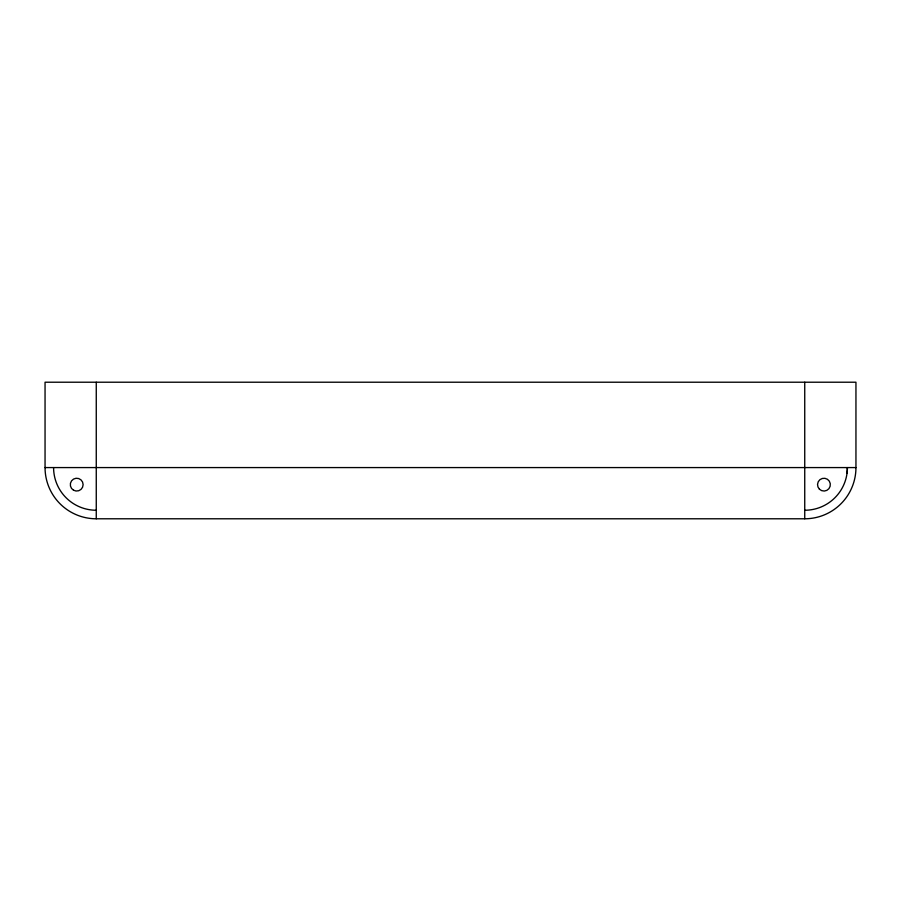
<?xml version="1.0" encoding="UTF-8"?>
<svg xmlns="http://www.w3.org/2000/svg" width="901" height="901" viewBox="0 0 901 901"><rect width="100%" height="100%" fill="white"/><g stroke="black" fill="none" stroke-linecap="round" stroke-linejoin="round"><path stroke-width="1.35" d="M847.053 473.138L847.413 467.574A42.674 42.674 0 0 1 804.739 510.248M45.05 467.574L855.95 467.574L855.95 382.215L45.05 382.215L45.05 467.574A51.211 51.211 0 0 0 96.261 518.785L804.739 518.785A51.211 51.211 0 0 0 855.95 467.574M804.739 382.215L804.739 518.785M96.261 382.215L96.261 518.785M96.261 510.248A42.674 42.674 0 0 1 53.587 467.574M819.414 489.175A6.397 6.397 0 0 0 830.125 486.303A6.397 6.397 0 0 0 822.286 478.465A6.397 6.397 0 0 0 819.414 489.175M73.51 490.189A6.397 6.397 0 0 0 83.117 484.648A6.397 6.397 0 0 0 73.51 479.095A6.397 6.397 0 0 0 73.51 490.189"/></g></svg>
